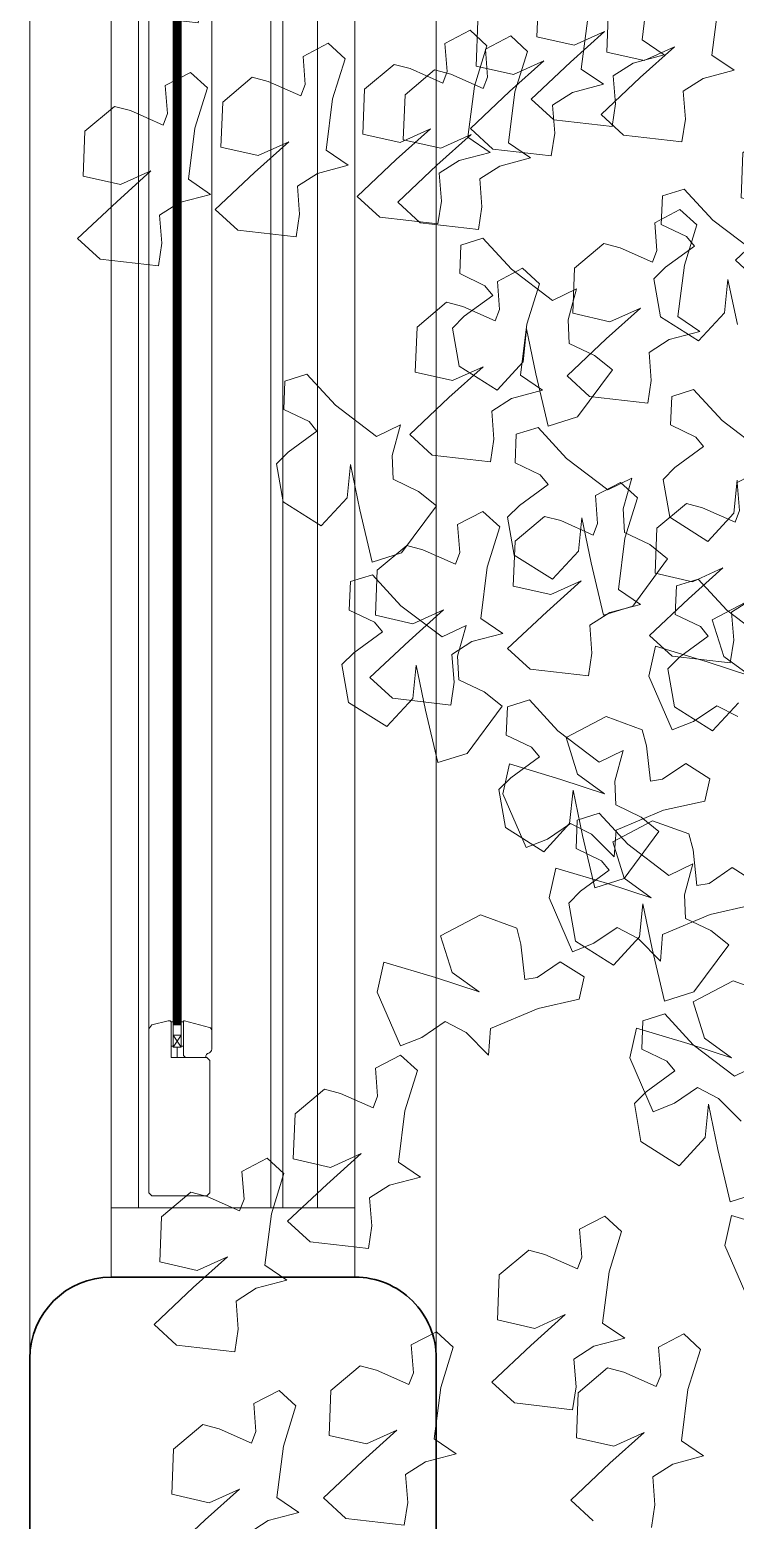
# Model space of a CAD drawing. Header units: metres. Extents: x -44 to 358, y -286 to 66.
# Drawn here: x 10.078 to 10.425, y -264.261 to -263.528 of the extents above; entities that cross this region are included whole.
import ezdxf

# ---------------------------------------------------------------- set-up
doc = ezdxf.new("R2010")
doc.units = ezdxf.units.M
doc.header["$LTSCALE"] = 0.3
for name, color, linetype, lineweight in [('A-DOOR', 7, 'Continuous', 5), ('A-WALL', 7, 'Continuous', 30), ('ARBOLES', 86, 'Continuous', 0), ('baños', 141, 'Continuous', 0), ('Columnas', 7, 'Continuous', 18), ('cristales', 131, 'Continuous', 0), ('muros bajitos', 252, 'Continuous', 5)]:
    doc.layers.add(name, color=color, linetype=linetype, lineweight=lineweight)

# ---------------------------------------------------------------- blocks, each defined once
blk = doc.blocks.new('TREES')
at = {"layer": 'ARBOLES', "color": 252, "true_color": 0x8da178}
for p, q in [((0.11048, -0.05868), (0.10592, -0.06602)), ((0.07895, -0.06243), (0.07438, -0.06977)), ((0.12628, -0.06651), (0.12118, -0.06261)), ((0.04565, -0.06712), (0.04108, -0.07447)), ((0.08965, -0.06636), (0.08405, -0.06632)), ((0.09475, -0.07025), (0.08965, -0.06636)), ((0.10592, -0.06602), (0.10119, -0.07129)), ((0.12287, -0.07324), (0.12628, -0.06651)), ((0.05075, -0.07102), (0.05813, -0.06873)), ((0.07438, -0.06977), (0.06966, -0.07503)), ((0.10906, -0.07016), (0.11054, -0.06871)), ((0.11054, -0.06871), (0.11449, -0.07317)), ((0.05635, -0.07106), (0.05075, -0.07102)), ((0.06145, -0.07495), (0.05635, -0.07106)), ((0.09133, -0.07699), (0.09475, -0.07025)), ((0.10119, -0.07129), (0.10268, -0.07482)), ((0.10744, -0.07457), (0.10906, -0.07016)), ((0.01577, -0.07329), (0.01361, -0.07721)), ((0.0176, -0.07831), (0.01577, -0.07329)), ((0.04108, -0.07447), (0.03636, -0.07973)), ((0.07591, -0.07832), (0.07753, -0.07391)), ((0.07753, -0.07391), (0.07901, -0.07246)), ((0.07901, -0.07246), (0.08296, -0.07692)), ((0.10268, -0.07482), (0.10744, -0.07457)), ((0.11449, -0.07317), (0.11665, -0.07495)), ((0.11665, -0.07495), (0.12287, -0.07324)), ((0.14388, -0.07387), (0.14177, -0.07709)), ((0.15229, -0.07896), (0.14388, -0.07387)), ((0.01361, -0.07721), (0.00496, -0.07693)), ((0.04423, -0.07861), (0.04571, -0.07715)), ((0.04571, -0.07715), (0.04966, -0.08161)), ((0.05803, -0.08168), (0.06145, -0.07495)), ((0.06966, -0.07503), (0.07115, -0.07857)), ((0.08296, -0.07692), (0.08511, -0.0787)), ((0.08511, -0.0787), (0.09133, -0.07699)), ((0.09831, -0.0767), (0.0962, -0.07992)), ((0.10672, -0.08178), (0.09831, -0.0767)), ((0.14177, -0.07709), (0.14015, -0.0815)), ((-0.05103, -0.07956), (-0.05281, -0.08839)), ((0.02005, -0.08144), (0.0176, -0.07831)), ((0.03636, -0.07973), (0.03785, -0.08326)), ((0.04261, -0.08302), (0.04423, -0.07861)), ((0.07115, -0.07857), (0.07591, -0.07832)), ((0.15428, -0.08369), (0.15229, -0.07896)), ((0.02467, -0.08064), (0.02005, -0.08144)), ((0.02852, -0.08086), (0.02467, -0.08064)), ((0.02831, -0.09069), (0.02852, -0.08086)), ((0.04966, -0.08161), (0.05181, -0.08339)), ((0.05181, -0.08339), (0.05803, -0.08168)), ((0.0962, -0.07992), (0.09458, -0.08432)), ((0.10871, -0.08651), (0.10672, -0.08178)), ((0.13095, -0.08113), (0.13326, -0.08496)), ((0.13622, -0.08205), (0.13095, -0.08113)), ((0.14015, -0.0815), (0.13622, -0.08205)), ((-0.04772, -0.08903), (-0.03911, -0.08429)), ((0.01278, -0.08358), (0.01846, -0.08882)), ((0.01555, -0.08845), (0.01278, -0.08358)), ((0.03785, -0.08326), (0.04261, -0.08302)), ((0.08538, -0.08395), (0.0877, -0.08779)), ((0.09065, -0.08488), (0.08538, -0.08395)), ((0.09458, -0.08432), (0.09065, -0.08488)), ((0.14574, -0.08657), (0.15428, -0.08369)), ((-0.09036, -0.08555), (-0.09199, -0.09179)), ((0.10018, -0.08939), (0.10871, -0.08651)), ((0.13326, -0.08496), (0.1287, -0.09231)), ((0.13837, -0.08886), (0.14574, -0.08657)), ((-0.10869, -0.08947), (-0.11085, -0.09371)), ((-0.07215, -0.09236), (-0.06871, -0.08826)), ((-0.05281, -0.08839), (-0.04772, -0.08903)), ((-0.01228, -0.08925), (-0.01445, -0.09318)), ((-0.01045, -0.09428), (-0.01228, -0.08925)), ((0.01473, -0.09481), (0.01555, -0.08845)), ((0.01846, -0.08882), (0.02522, -0.09477)), ((0.06764, -0.08889), (0.06553, -0.09211)), ((0.07605, -0.09398), (0.06764, -0.08889)), ((0.0877, -0.08779), (0.08313, -0.09513)), ((0.0928, -0.09168), (0.10018, -0.08939)), ((0.14397, -0.0889), (0.13837, -0.08886)), ((0.14907, -0.09279), (0.14397, -0.0889)), ((-0.10269, -0.09667), (-0.10489, -0.08994)), ((-0.09199, -0.09179), (-0.08787, -0.09812)), ((-0.08195, -0.09565), (-0.07911, -0.09082)), ((-0.07911, -0.09082), (-0.08082, -0.09835)), ((-0.07364, -0.09604), (-0.07215, -0.09236)), ((-0.03001, -0.09144), (-0.03232, -0.09449)), ((-0.02309, -0.0929), (-0.03001, -0.09144)), ((0.02522, -0.09477), (0.02831, -0.09069)), ((0.06553, -0.09211), (0.06391, -0.09652)), ((0.0984, -0.09172), (0.0928, -0.09168)), ((0.1035, -0.09561), (0.0984, -0.09172)), ((0.1287, -0.09231), (0.12398, -0.09757)), ((-0.15596, -0.09459), (-0.15184, -0.10092)), ((-0.14592, -0.09845), (-0.14308, -0.09362)), ((-0.14308, -0.09362), (-0.14479, -0.10115)), ((-0.11085, -0.09371), (-0.10785, -0.09732)), ((-0.03232, -0.09449), (-0.02973, -0.09849)), ((-0.01445, -0.09318), (-0.02309, -0.0929)), ((-0.00801, -0.09741), (-0.01045, -0.09428)), ((0.00719, -0.09522), (0.01473, -0.09481)), ((0.07804, -0.09871), (0.07605, -0.09398)), ((0.14565, -0.09953), (0.14907, -0.09279)), ((-0.1376, -0.09884), (-0.13612, -0.09516)), ((-0.10785, -0.09732), (-0.10733, -0.09933)), ((-0.09861, -0.10429), (-0.10269, -0.09667)), ((-0.08787, -0.09812), (-0.08195, -0.09565)), ((-0.07063, -0.09965), (-0.07364, -0.09604)), ((-0.00338, -0.09661), (-0.00801, -0.09741)), ((0.00046, -0.09682), (-0.00338, -0.09661)), ((0.02015, -0.09488), (0.01799, -0.0988)), ((0.02199, -0.0999), (0.02015, -0.09488)), ((0.05471, -0.09614), (0.05703, -0.09998)), ((0.05998, -0.09707), (0.05471, -0.09614)), ((0.06391, -0.09652), (0.05998, -0.09707)), ((0.08313, -0.09513), (0.07841, -0.10039)), ((0.10008, -0.10235), (0.1035, -0.09561)), ((0.13023, -0.10086), (0.13185, -0.09645)), ((0.13185, -0.09645), (0.13333, -0.09499)), ((0.13333, -0.09499), (0.13728, -0.09945)), ((-0.15184, -0.10092), (-0.14592, -0.09845)), ((-0.1346, -0.10245), (-0.1376, -0.09884)), ((-0.12532, -0.09886), (-0.12749, -0.10311)), ((-0.12152, -0.09934), (-0.12532, -0.09886)), ((-0.11932, -0.10606), (-0.12152, -0.09934)), ((-0.10733, -0.09933), (-0.11317, -0.10052)), ((-0.08082, -0.09835), (-0.08259, -0.10718)), ((-0.06889, -0.10308), (-0.07063, -0.09965)), ((-0.02973, -0.09849), (-0.0251, -0.09769)), ((-0.0251, -0.09769), (-0.0231, -0.09825)), ((-0.0231, -0.09825), (-0.02499, -0.1039)), ((-0.01527, -0.09954), (-0.00959, -0.10479)), ((-0.0125, -0.10441), (-0.01527, -0.09954)), ((0.01799, -0.0988), (0.00935, -0.09852)), ((0.06951, -0.10158), (0.07804, -0.09871)), ((0.08466, -0.10368), (0.08628, -0.09927)), ((0.08628, -0.09927), (0.08776, -0.09782)), ((0.08776, -0.09782), (0.09171, -0.10228)), ((0.12398, -0.09757), (0.12547, -0.1011)), ((0.13728, -0.09945), (0.13943, -0.10123)), ((0.13943, -0.10123), (0.14565, -0.09953)), ((-0.14479, -0.10115), (-0.14656, -0.10998)), ((-0.11578, -0.1015), (-0.11741, -0.10774)), ((-0.11317, -0.10052), (-0.11578, -0.1015)), ((0.02443, -0.10303), (0.02199, -0.0999)), ((0.02906, -0.10223), (0.02443, -0.10303)), ((0.0329, -0.10245), (0.02906, -0.10223)), ((0.05703, -0.09998), (0.05246, -0.10732)), ((0.06213, -0.10388), (0.06951, -0.10158)), ((0.07841, -0.10039), (0.0799, -0.10393)), ((0.09171, -0.10228), (0.09386, -0.10406)), ((0.09386, -0.10406), (0.10008, -0.10235)), ((0.12548, -0.10203), (0.12337, -0.10525)), ((0.12547, -0.1011), (0.13023, -0.10086)), ((0.13389, -0.10712), (0.12548, -0.10203)), ((-0.13286, -0.10588), (-0.1346, -0.10245)), ((-0.12749, -0.10311), (-0.12448, -0.10672)), ((-0.09413, -0.1042), (-0.09861, -0.10429)), ((-0.09757, -0.1083), (-0.09413, -0.1042)), ((-0.07751, -0.10782), (-0.06889, -0.10308)), ((-0.03068, -0.10427), (-0.03285, -0.10819)), ((-0.02885, -0.1093), (-0.03068, -0.10427)), ((-0.02499, -0.1039), (-0.02545, -0.10665)), ((-0.01332, -0.11078), (-0.0125, -0.10441)), ((-0.00959, -0.10479), (-0.00284, -0.11074)), ((0.0327, -0.11228), (0.0329, -0.10245)), ((0.06773, -0.10392), (0.06213, -0.10388)), ((0.07283, -0.10781), (0.06773, -0.10392)), ((0.0799, -0.10393), (0.08466, -0.10368)), ((-0.14147, -0.11062), (-0.13286, -0.10588)), ((-0.12448, -0.10672), (-0.12396, -0.10872)), ((-0.11524, -0.11368), (-0.11932, -0.10606)), ((-0.10737, -0.11159), (-0.10453, -0.10676)), ((-0.10453, -0.10676), (-0.10624, -0.1143)), ((-0.08259, -0.10718), (-0.07751, -0.10782)), ((-0.04841, -0.10646), (-0.05072, -0.10951)), ((-0.04149, -0.10791), (-0.04841, -0.10646)), ((-0.02545, -0.10665), (-0.02086, -0.11119)), ((-0.00284, -0.11074), (0.00026, -0.10665)), ((0.01717, -0.10517), (0.02284, -0.11041)), ((0.01993, -0.11004), (0.01717, -0.10517)), ((0.05246, -0.10732), (0.04774, -0.11259)), ((0.12337, -0.10525), (0.12175, -0.10966)), ((0.13588, -0.11185), (0.13389, -0.10712)), ((-0.12396, -0.10872), (-0.1298, -0.10992)), ((-0.11741, -0.10774), (-0.11329, -0.11406)), ((-0.09905, -0.11198), (-0.09757, -0.1083)), ((-0.05072, -0.10951), (-0.04813, -0.11351)), ((-0.03285, -0.10819), (-0.04149, -0.10791)), ((-0.02641, -0.11243), (-0.02885, -0.1093)), ((0.06942, -0.11454), (0.07283, -0.10781)), ((0.11255, -0.10929), (0.11486, -0.11312)), ((0.11782, -0.11022), (0.11255, -0.10929)), ((0.12175, -0.10966), (0.11782, -0.11022)), ((-0.14656, -0.10998), (-0.14147, -0.11062)), ((-0.13241, -0.11089), (-0.13404, -0.11713)), ((-0.1298, -0.10992), (-0.13241, -0.11089)), ((-0.11329, -0.11406), (-0.10737, -0.11159)), ((-0.09605, -0.11559), (-0.09905, -0.11198)), ((-0.02178, -0.11163), (-0.02641, -0.11243)), ((-0.01794, -0.11184), (-0.02178, -0.11163)), ((-0.02086, -0.11119), (-0.01332, -0.11078)), ((-0.01814, -0.12167), (-0.01794, -0.11184)), ((0.01911, -0.1164), (0.01993, -0.11004)), ((0.02284, -0.11041), (0.0296, -0.11636)), ((0.0296, -0.11636), (0.0327, -0.11228)), ((0.05399, -0.11588), (0.05561, -0.11147)), ((0.05561, -0.11147), (0.05709, -0.11001)), ((0.05709, -0.11001), (0.06104, -0.11447)), ((0.12734, -0.11473), (0.13588, -0.11185)), ((-0.11076, -0.1136), (-0.11524, -0.11368)), ((-0.1142, -0.1177), (-0.11076, -0.1136)), ((-0.10624, -0.1143), (-0.10801, -0.12313)), ((-0.04813, -0.11351), (-0.0435, -0.11271)), ((-0.0435, -0.11271), (-0.0415, -0.11326)), ((-0.0415, -0.11326), (-0.04339, -0.11892)), ((-0.03367, -0.11456), (-0.02799, -0.1198)), ((-0.0309, -0.11943), (-0.03367, -0.11456)), ((0.03329, -0.11272), (0.03112, -0.11664)), ((0.03512, -0.11775), (0.03329, -0.11272)), ((0.04774, -0.11259), (0.04923, -0.11612)), ((0.06104, -0.11447), (0.06319, -0.11625)), ((0.06319, -0.11625), (0.06942, -0.11454)), ((0.11486, -0.11312), (0.1103, -0.12047)), ((0.11997, -0.11702), (0.12734, -0.11473)), ((-0.13404, -0.11713), (-0.12992, -0.12346)), ((-0.124, -0.12099), (-0.12116, -0.11616)), ((-0.12116, -0.11616), (-0.12287, -0.12369)), ((-0.09431, -0.11903), (-0.09605, -0.11559)), ((-0.09029, -0.1167), (-0.09245, -0.12095)), ((-0.08648, -0.11718), (-0.09029, -0.1167)), ((-0.08429, -0.1239), (-0.08648, -0.11718)), ((0.01157, -0.11681), (0.01911, -0.1164)), ((0.01556, -0.1149), (0.01324, -0.11796)), ((0.02248, -0.11636), (0.01556, -0.1149)), ((0.03112, -0.11664), (0.02248, -0.11636)), ((0.04923, -0.11612), (0.05399, -0.11588)), ((0.09306, -0.11613), (0.09095, -0.11935)), ((0.10147, -0.12122), (0.09306, -0.11613)), ((0.12557, -0.11706), (0.11997, -0.11702)), ((0.13067, -0.12095), (0.12557, -0.11706)), ((-0.11569, -0.12138), (-0.1142, -0.1177)), ((-0.10292, -0.12377), (-0.09431, -0.11903)), ((-0.04339, -0.11892), (-0.04385, -0.12167)), ((-0.03173, -0.1258), (-0.0309, -0.11943)), ((-0.02799, -0.1198), (-0.02124, -0.12576)), ((0.01324, -0.11796), (0.01584, -0.12196)), ((0.03756, -0.12087), (0.03512, -0.11775)), ((0.09095, -0.11935), (0.08933, -0.12375)), ((-0.12992, -0.12346), (-0.124, -0.12099)), ((-0.11268, -0.12499), (-0.11569, -0.12138)), ((-0.09245, -0.12095), (-0.08945, -0.12456)), ((-0.04385, -0.12167), (-0.03926, -0.1262)), ((-0.02124, -0.12576), (-0.01814, -0.12167)), ((0.01584, -0.12196), (0.02047, -0.12116)), ((0.02047, -0.12116), (0.02247, -0.12171)), ((0.02247, -0.12171), (0.02058, -0.12736)), ((0.04219, -0.12007), (0.03756, -0.12087)), ((0.04603, -0.12029), (0.04219, -0.12007)), ((0.04583, -0.13012), (0.04603, -0.12029)), ((0.10346, -0.12594), (0.10147, -0.12122)), ((0.1103, -0.12047), (0.10558, -0.12573)), ((0.12725, -0.12769), (0.13067, -0.12095)), ((-0.12287, -0.12369), (-0.12464, -0.13252)), ((-0.10801, -0.12313), (-0.10292, -0.12377)), ((-0.08945, -0.12456), (-0.08893, -0.12656)), ((-0.08021, -0.13153), (-0.08429, -0.1239)), ((0.0303, -0.12301), (0.03597, -0.12825)), ((0.03307, -0.12788), (0.0303, -0.12301)), ((0.08013, -0.12338), (0.08245, -0.12722)), ((0.0854, -0.12431), (0.08013, -0.12338)), ((0.08933, -0.12375), (0.0854, -0.12431)), ((0.11183, -0.12902), (0.11345, -0.12461)), ((0.11345, -0.12461), (0.11493, -0.12316)), ((0.11493, -0.12316), (0.11888, -0.12762)), ((-0.11094, -0.12842), (-0.11268, -0.12499)), ((-0.08893, -0.12656), (-0.09476, -0.12776)), ((-0.03926, -0.1262), (-0.03173, -0.1258)), ((0.08245, -0.12722), (0.07788, -0.13456)), ((0.09493, -0.12882), (0.10346, -0.12594)), ((0.10558, -0.12573), (0.10707, -0.12927)), ((-0.11956, -0.13316), (-0.11094, -0.12842)), ((-0.09738, -0.12873), (-0.09901, -0.13497)), ((-0.09476, -0.12776), (-0.09738, -0.12873)), ((0.02058, -0.12736), (0.02012, -0.13012)), ((0.03224, -0.13424), (0.03307, -0.12788)), ((0.03597, -0.12825), (0.04273, -0.1342)), ((0.08755, -0.13111), (0.09493, -0.12882)), ((0.10707, -0.12927), (0.11183, -0.12902)), ((0.11888, -0.12762), (0.12103, -0.12939)), ((0.12103, -0.12939), (0.12725, -0.12769)), ((-0.07573, -0.13144), (-0.08021, -0.13153)), ((-0.07917, -0.13554), (-0.07573, -0.13144)), ((-0.00876, -0.13056), (-0.01093, -0.13448)), ((-0.00693, -0.13559), (-0.00876, -0.13056)), ((0.02012, -0.13012), (0.0247, -0.13465)), ((0.04273, -0.1342), (0.04583, -0.13012)), ((0.09315, -0.13115), (0.08755, -0.13111)), ((0.09825, -0.13504), (0.09315, -0.13115)), ((-0.12464, -0.13252), (-0.11956, -0.13316)), ((-0.08897, -0.13883), (-0.08613, -0.134)), ((-0.08613, -0.134), (-0.08784, -0.14153)), ((-0.02649, -0.13275), (-0.02881, -0.1358)), ((-0.01957, -0.1342), (-0.02649, -0.13275)), ((-0.01093, -0.13448), (-0.01957, -0.1342)), ((0.0247, -0.13465), (0.03224, -0.13424)), ((0.07788, -0.13456), (0.07316, -0.13982)), ((-0.09901, -0.13497), (-0.09489, -0.1413)), ((-0.08065, -0.13922), (-0.07917, -0.13554)), ((-0.02881, -0.1358), (-0.02621, -0.1398)), ((-0.00449, -0.13871), (-0.00693, -0.13559)), ((0.03767, -0.13618), (0.03551, -0.14011)), ((0.0395, -0.14121), (0.03767, -0.13618)), ((0.08103, -0.1387), (0.08251, -0.13725)), ((0.08251, -0.13725), (0.08646, -0.14171)), ((0.09483, -0.14178), (0.09825, -0.13504)), ((-0.09489, -0.1413), (-0.08897, -0.13883)), ((-0.07765, -0.14283), (-0.08065, -0.13922)), ((-0.02621, -0.1398), (-0.02158, -0.139)), ((-0.02158, -0.139), (-0.01958, -0.13955)), ((-0.01958, -0.13955), (-0.02147, -0.1452)), ((0.00014, -0.13791), (-0.00449, -0.13871)), ((0.00398, -0.13813), (0.00014, -0.13791)), ((0.00378, -0.14796), (0.00398, -0.13813)), ((0.01994, -0.13837), (0.01763, -0.14142)), ((0.02686, -0.13983), (0.01994, -0.13837)), ((0.07941, -0.14311), (0.08103, -0.1387)), ((-0.08784, -0.14153), (-0.08961, -0.15036)), ((-0.05433, -0.14088), (-0.0565, -0.1448)), ((-0.0525, -0.14591), (-0.05433, -0.14088)), ((-0.01175, -0.14085), (-0.00608, -0.14609)), ((-0.00898, -0.14572), (-0.01175, -0.14085)), ((0.01763, -0.14142), (0.02022, -0.14542)), ((0.03551, -0.14011), (0.02686, -0.13983)), ((0.04195, -0.14434), (0.0395, -0.14121)), ((0.07316, -0.13982), (0.07465, -0.14336)), ((0.08646, -0.14171), (0.08861, -0.14349)), ((0.08861, -0.14349), (0.09483, -0.14178)), ((-0.07591, -0.14626), (-0.07765, -0.14283)), ((-0.07206, -0.14307), (-0.07437, -0.14612)), ((-0.06514, -0.14452), (-0.07206, -0.14307)), ((-0.0565, -0.1448), (-0.06514, -0.14452)), ((0.02022, -0.14542), (0.02485, -0.14462)), ((0.02485, -0.14462), (0.02685, -0.14517)), ((0.04657, -0.14354), (0.04195, -0.14434)), ((0.05042, -0.14375), (0.04657, -0.14354)), ((0.05021, -0.15358), (0.05042, -0.14375)), ((0.07465, -0.14336), (0.07941, -0.14311)), ((-0.08452, -0.151), (-0.07591, -0.14626)), ((-0.07437, -0.14612), (-0.07178, -0.15012)), ((-0.05006, -0.14904), (-0.0525, -0.14591)), ((-0.02147, -0.1452), (-0.02194, -0.14796)), ((-0.00981, -0.15208), (-0.00898, -0.14572)), ((-0.00608, -0.14609), (0.00068, -0.15204)), ((0.02685, -0.14517), (0.02496, -0.15083)), ((0.03468, -0.14647), (0.04036, -0.15172)), ((0.03745, -0.15134), (0.03468, -0.14647)), ((-0.07178, -0.15012), (-0.06715, -0.14932)), ((-0.06715, -0.14932), (-0.06515, -0.14987)), ((-0.04543, -0.14823), (-0.05006, -0.14904)), ((-0.04159, -0.14845), (-0.04543, -0.14823)), ((-0.04179, -0.15828), (-0.04159, -0.14845)), ((-0.02194, -0.14796), (-0.01735, -0.15249)), ((0.00068, -0.15204), (0.00378, -0.14796)), ((-0.08961, -0.15036), (-0.08452, -0.151)), ((-0.06515, -0.14987), (-0.06704, -0.15553)), ((-0.05732, -0.15117), (-0.05164, -0.15641)), ((-0.05455, -0.15604), (-0.05732, -0.15117)), ((-0.01735, -0.15249), (-0.00981, -0.15208)), ((0.02496, -0.15083), (0.0245, -0.15358)), ((0.03663, -0.15771), (0.03745, -0.15134)), ((0.04036, -0.15172), (0.04712, -0.15767)), ((0.0245, -0.15358), (0.02909, -0.15811)), ((0.04712, -0.15767), (0.05021, -0.15358)), ((-0.06704, -0.15553), (-0.0675, -0.15828)), ((-0.05537, -0.1624), (-0.05455, -0.15604)), ((-0.05164, -0.15641), (-0.04489, -0.16237)), ((0.0035, -0.1559), (0.00134, -0.15982)), ((0.00534, -0.16093), (0.0035, -0.1559)), ((-0.0675, -0.15828), (-0.06291, -0.16281)), ((-0.04489, -0.16237), (-0.04179, -0.15828)), ((-0.01422, -0.15808), (-0.01654, -0.16114)), ((-0.0073, -0.15954), (-0.01422, -0.15808)), ((0.00134, -0.15982), (-0.0073, -0.15954)), ((0.02909, -0.15811), (0.03663, -0.15771)), ((0.04469, -0.15872), (0.04252, -0.16264)), ((0.04652, -0.16375), (0.04469, -0.15872)), ((-0.03505, -0.16154), (-0.03721, -0.16547)), ((-0.03322, -0.16657), (-0.03505, -0.16154)), ((-0.01654, -0.16114), (-0.01394, -0.16514)), ((0.00778, -0.16405), (0.00534, -0.16093)), ((0.02696, -0.16091), (0.02465, -0.16396)), ((0.03388, -0.16236), (0.02696, -0.16091)), ((-0.06291, -0.16281), (-0.05537, -0.1624)), ((-0.05277, -0.16373), (-0.05509, -0.16678)), ((-0.04585, -0.16519), (-0.05277, -0.16373)), ((-0.01394, -0.16514), (-0.00932, -0.16434)), ((-0.00932, -0.16434), (-0.00732, -0.16489)), ((0.01241, -0.16325), (0.00778, -0.16405)), ((0.01625, -0.16347), (0.01241, -0.16325)), ((0.01605, -0.1733), (0.01625, -0.16347)), ((0.02465, -0.16396), (0.02724, -0.16796)), ((0.04252, -0.16264), (0.03388, -0.16236)), ((0.04896, -0.16688), (0.04652, -0.16375)), ((-0.05509, -0.16678), (-0.05249, -0.17078)), ((-0.03721, -0.16547), (-0.04585, -0.16519)), ((-0.03077, -0.1697), (-0.03322, -0.16657)), ((-0.00732, -0.16489), (-0.0092, -0.17054)), ((0.00052, -0.16619), (0.00619, -0.17143)), ((0.00328, -0.17106), (0.00052, -0.16619)), ((0.02724, -0.16796), (0.03187, -0.16716)), ((0.03187, -0.16716), (0.03387, -0.16771)), ((0.05359, -0.16608), (0.04896, -0.16688)), ((0.05743, -0.16629), (0.05359, -0.16608)), ((0.05723, -0.17612), (0.05743, -0.16629)), ((-0.02614, -0.1689), (-0.03077, -0.1697)), ((-0.0223, -0.16911), (-0.02614, -0.1689)), ((-0.0225, -0.17894), (-0.0223, -0.16911)), ((0.03387, -0.16771), (0.03198, -0.17337)), ((0.0417, -0.16901), (0.04738, -0.17425)), ((0.04447, -0.17388), (0.0417, -0.16901)), ((-0.05249, -0.17078), (-0.04787, -0.16998)), ((-0.04787, -0.16998), (-0.04587, -0.17053)), ((-0.04587, -0.17053), (-0.04775, -0.17619)), ((-0.03803, -0.17183), (-0.03236, -0.17708)), ((-0.03527, -0.1767), (-0.03803, -0.17183)), ((-0.0092, -0.17054), (-0.00967, -0.1733)), ((0.00246, -0.17742), (0.00328, -0.17106)), ((0.00619, -0.17143), (0.01295, -0.17738)), ((-0.00967, -0.1733), (-0.00508, -0.17783)), ((0.01295, -0.17738), (0.01605, -0.1733)), ((0.03198, -0.17337), (0.03152, -0.17612)), ((0.04365, -0.18025), (0.04447, -0.17388)), ((0.04738, -0.17425), (0.05413, -0.18021)), ((-0.04775, -0.17619), (-0.04822, -0.17894)), ((-0.03609, -0.18307), (-0.03527, -0.1767)), ((-0.03236, -0.17708), (-0.0256, -0.18303)), ((0.03152, -0.17612), (0.03611, -0.18065)), ((0.05413, -0.18021), (0.05723, -0.17612)), ((-0.04822, -0.17894), (-0.04363, -0.18347)), ((-0.0256, -0.18303), (-0.0225, -0.17894)), ((-0.00508, -0.17783), (0.00246, -0.17742)), ((0.03611, -0.18065), (0.04365, -0.18025)), ((-0.04363, -0.18347), (-0.03609, -0.18307))]:
    blk.add_line(p, q, dxfattribs=at)
blk = doc.blocks.new('A$C6528a993')
at = {"layer": 'A-DOOR'}
for p, q in [((13.51179, 20.90004), (15.18811, 20.90004)), ((13.55, 20.86008), (15.15, 20.86008)), ((15.116, 20.74008), (15.116, 20.86008)), ((15.15, 20.86008), (15.15, 20.74008)), ((14.39723, 20.78963), (15.02877, 20.78963)), ((15.042, 20.78713), (15.0435, 20.78863)), ((15.042, 20.76963), (15.042, 20.78713)), ((15.0435, 20.78863), (15.1085, 20.78863)), ((15.1085, 20.78863), (15.11, 20.78713)), ((15.11, 20.78713), (15.11, 20.76013)), ((15.037, 20.77063), (15.031, 20.77463)), ((15.037, 20.77463), (15.031, 20.77063)), ((15.024, 20.76913), (15.0245, 20.76963)), ((15.024, 20.76813), (15.024, 20.76913)), ((15.02601, 20.76009), (15.024, 20.76813)), ((15.0245, 20.76963), (15.042, 20.76963)), ((15.042, 20.77263), (15.037, 20.77263)), ((15.042, 20.77263), (15.037, 20.77263)), ((15.02787, 20.75863), (15.02601, 20.76009)), ((15.11, 20.76013), (15.1085, 20.75863)), ((15.02787, 20.75863), (14.39813, 20.75863)), ((15.1085, 20.75863), (15.02787, 20.75863)), ((13.55, 20.74008), (15.15, 20.74008)), ((13.51, 20.70008), (15.19, 20.70008))]:
    blk.add_line(p, q, dxfattribs=at)
at = {"layer": 'A-DOOR', "color": 8}
for p, q in [((13.584, 20.84163), (15.116, 20.84163)), ((15.116, 20.82463), (14.384, 20.82463)), ((15.116, 20.81863), (14.384, 20.81863)), ((13.584, 20.75363), (15.116, 20.75363))]:
    blk.add_line(p, q, dxfattribs=at)
at = {"layer": 'A-DOOR'}
blk.add_lwpolyline([(15.03985, 20.78813, 0.341999), (15.04179, 20.78663), (15.042, 20.7863), (15.042, 20.77663), (15.041, 20.77563), (15.024, 20.77563), (15.024, 20.77613), (15.02732, 20.78852, -0.339454), (15.02877, 20.78963), (15.03792, 20.78963, -0.341999)], format="xyb", close=True, dxfattribs=at)
at = {"layer": 'A-DOOR', "color": 7}
blk.add_lwpolyline([(15.037, 20.77463), (14.389, 20.77463), (14.389, 20.77063), (15.037, 20.77063)], close=True, dxfattribs=at)
at = {"layer": 'A-DOOR'}
for points in [[(15.037, 20.77063), (14.389, 20.77063), (14.389, 20.77463), (15.037, 20.77463)], [(15.0245, 20.77463), (15.0365, 20.77463), (15.0365, 20.77563), (15.0245, 20.77563)], [(15.031, 20.77063), (15.026, 20.77063), (15.026, 20.77463), (15.031, 20.77463)], [(15.037, 20.77063), (15.031, 20.77063), (15.031, 20.77463), (15.037, 20.77463)], [(15.0245, 20.76963), (15.0365, 20.76963), (15.0365, 20.77063), (15.0245, 20.77063)], [(15.042, 20.77263), (15.037, 20.77263), (15.037, 20.77263), (15.042, 20.77263)]]:
    blk.add_lwpolyline(points, close=True, dxfattribs=at)
at = {"layer": 'A-WALL'}
for p, q in [((15.19, 20.90008), (15.71003, 20.90008)), ((15.15, 20.74008), (15.15, 20.86008)), ((15.19, 20.70008), (15.41, 20.70008))]:
    blk.add_line(p, q, dxfattribs=at)
for centre, start, end in [((15.19, 20.86008), 89.99984, 180), ((15.19, 20.74008), 180, 270)]:
    blk.add_arc(centre, 0.04, start, end, dxfattribs=at)
at = {"layer": 'cristales', "const_width": 0.004}
blk.add_lwpolyline([(15.026, 20.77263), (14.4, 20.77263)], dxfattribs=at)
at = {"layer": 'muros bajitos'}
blk.add_line((13.25221, 20.90008), (15.20221, 20.90008), dxfattribs=at)
at = {"layer": 'ARBOLES', "xscale": 2.935254890295517, "yscale": 2.935254890295517, "zscale": 2.935254890295517, "rotation": 354.6252016265699}
for p in [(14.74661, 21.40892), (15.29836, 21.28906), (14.53071, 21.26508)]:
    blk.add_blockref('TREES', p, dxfattribs=at)
at = {"layer": 'baños', "linetype": 'Continuous', "flags": 8}
for tag, p in [('MODELNUMBER', (17.48536, 20.48119, 0)), ('TRADENAME', (17.48536, 20.48115, 0)), ('MODELNUMBER', (18.6601, 20.48119, 0)), ('TRADENAME', (18.6601, 20.48115, 0)), ('PRODUCT', (17.48536, 20.48111, 0)), ('MATERIAL', (17.48536, 20.48106, 0)), ('PRODUCT', (18.6601, 20.48111, 0)), ('MATERIAL', (18.6601, 20.48106, 0))]:
    blk.add_attdef(tag, p, '', height=0.0000254, rotation=180.00008, dxfattribs=at)

msp = doc.modelspace()

# ---------------------------------------------------------------- block references
at = {"layer": 'Columnas', "ltscale": 0.2, "rotation": 270}
msp.add_blockref('A$C6528a993', (-10.6218239, -248.9911924), dxfattribs=at)

doc.saveas('drawing.dxf')
